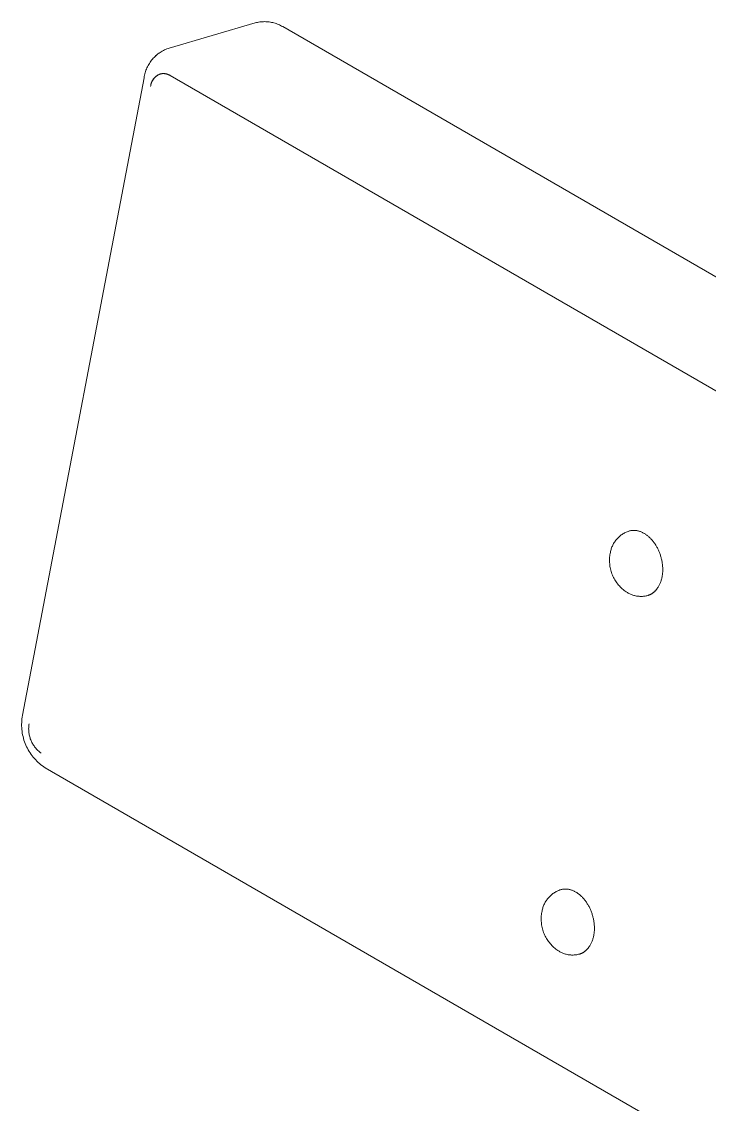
# Model space of a CAD drawing. Header units: inches. Extents: x -9 to 187, y -3 to 135.
# Drawn here: x 130.21 to 135.14, y 82.32 to 90.07 of the extents above; entities that cross this region are included whole.
import ezdxf

# ---------------------------------------------------------------- set-up
doc = ezdxf.new("R2010")
doc.units = ezdxf.units.IN
doc.layers.add('ZANO_R', color=7, linetype='Continuous', lineweight=0)

msp = doc.modelspace()

# ---------------------------------------------------------------- linework, layer by layer
at = {"layer": 'ZANO_R'}
for p, q in [((131.88687, 90.06368), (131.271, 89.88406)), ((131.271, 89.88406), (131.88687, 90.06368)), ((131.8951, 90.06585), (131.88687, 90.06368)), ((131.88687, 90.06368), (131.8951, 90.06585)), ((131.9034, 90.06774), (131.8951, 90.06585)), ((131.8951, 90.06585), (131.9034, 90.06773)), ((131.91176, 90.06934), (131.9034, 90.06774)), ((131.9034, 90.06773), (131.91176, 90.06933)), ((131.92017, 90.07066), (131.91176, 90.06934)), ((131.91176, 90.06933), (131.92017, 90.07065)), ((131.92863, 90.0717), (131.92017, 90.07066)), ((131.92017, 90.07065), (131.92863, 90.07169)), ((131.93711, 90.07244), (131.92863, 90.0717)), ((131.92863, 90.07169), (131.93711, 90.07244)), ((131.94561, 90.07291), (131.93711, 90.07244)), ((131.93711, 90.07244), (131.94561, 90.0729)), ((131.95412, 90.07308), (131.94561, 90.07291)), ((131.94561, 90.0729), (131.95412, 90.07307)), ((131.96263, 90.07296), (131.95412, 90.07308)), ((131.95412, 90.07307), (131.96263, 90.07295)), ((131.97114, 90.07256), (131.96263, 90.07296)), ((131.96263, 90.07295), (131.97114, 90.07255)), ((131.97962, 90.07187), (131.97114, 90.07256)), ((131.97114, 90.07255), (131.97962, 90.07186)), ((131.98808, 90.07089), (131.97962, 90.07187)), ((131.97962, 90.07186), (131.98808, 90.07088)), ((131.9965, 90.06963), (131.98808, 90.07089)), ((131.98808, 90.07088), (131.9965, 90.06962)), ((132.00487, 90.06808), (131.9965, 90.06963)), ((131.9965, 90.06962), (132.00487, 90.06807)), ((132.01319, 90.06625), (132.00487, 90.06808)), ((132.00487, 90.06807), (132.01319, 90.06624)), ((132.02144, 90.06414), (132.01319, 90.06625)), ((132.01319, 90.06624), (132.02143, 90.06413)), ((132.02143, 90.06413), (132.02961, 90.06174)), ((132.02961, 90.06175), (132.02144, 90.06414)), ((132.03769, 90.05909), (132.02961, 90.06175)), ((132.02961, 90.06174), (132.03769, 90.05908)), ((132.04569, 90.05615), (132.03769, 90.05909)), ((132.03769, 90.05908), (132.04568, 90.05614)), ((132.04568, 90.05614), (132.05357, 90.05294)), ((132.05357, 90.05294), (132.04569, 90.05615)), ((132.06135, 90.04947), (132.05357, 90.05294)), ((132.05357, 90.05294), (132.06135, 90.04947)), ((132.069, 90.04574), (132.06135, 90.04947)), ((132.06135, 90.04947), (132.069, 90.04574)), ((132.07652, 90.04175), (132.069, 90.04574)), ((132.069, 90.04574), (132.07652, 90.04175)), ((132.08391, 90.03751), (132.07652, 90.04175)), ((132.07652, 90.04175), (132.08391, 90.03751)), ((138.65484, 86.24379), (132.08391, 90.03751)), ((131.22873, 89.86634), (131.23693, 89.87047)), ((131.23694, 89.87045), (131.22874, 89.86633)), ((131.23693, 89.87047), (131.24527, 89.87431)), ((131.24527, 89.8743), (131.23694, 89.87045)), ((131.25374, 89.87785), (131.24527, 89.8743)), ((131.24527, 89.87431), (131.25373, 89.87785)), ((131.25373, 89.87785), (131.26231, 89.88111)), ((131.26231, 89.8811), (131.25374, 89.87785)), ((131.271, 89.88406), (131.26231, 89.8811)), ((131.26231, 89.88111), (131.271, 89.88406)), ((131.13892, 89.78933), (131.1445, 89.79662)), ((131.14453, 89.79659), (131.13895, 89.78931)), ((131.1445, 89.79662), (131.15033, 89.8037)), ((131.15036, 89.80368), (131.14453, 89.79659)), ((131.15033, 89.8037), (131.15641, 89.81058)), ((131.15644, 89.81056), (131.15036, 89.80368)), ((131.15641, 89.81058), (131.16272, 89.81725)), ((131.16275, 89.81722), (131.15644, 89.81056)), ((131.16272, 89.81725), (131.16926, 89.82369)), ((131.16928, 89.82366), (131.16275, 89.81722)), ((131.16926, 89.82369), (131.17601, 89.8299)), ((131.17604, 89.82987), (131.16928, 89.82366)), ((131.17601, 89.8299), (131.18298, 89.83587)), ((131.183, 89.83585), (131.17604, 89.82987)), ((131.18298, 89.83587), (131.19015, 89.8416)), ((131.19017, 89.84158), (131.183, 89.83585)), ((131.19015, 89.8416), (131.19751, 89.84708)), ((131.19753, 89.84706), (131.19017, 89.84158)), ((131.19751, 89.84708), (131.20506, 89.8523)), ((131.20508, 89.85228), (131.19753, 89.84706)), ((131.20506, 89.8523), (131.21279, 89.85725)), ((131.21281, 89.85723), (131.20508, 89.85228)), ((131.21279, 89.85725), (131.22068, 89.86193)), ((131.2207, 89.86192), (131.21281, 89.85723)), ((131.22068, 89.86193), (131.22873, 89.86634)), ((131.22874, 89.86633), (131.2207, 89.86192)), ((131.09809, 89.70765), (131.10087, 89.7164)), ((131.10088, 89.71639), (131.0981, 89.70764)), ((131.10087, 89.7164), (131.10395, 89.72504)), ((131.10397, 89.72503), (131.10088, 89.71639)), ((131.10395, 89.72504), (131.10732, 89.73357)), ((131.10735, 89.73356), (131.10397, 89.72503)), ((131.10732, 89.73357), (131.11099, 89.74199)), ((131.11102, 89.74197), (131.10735, 89.73356)), ((131.11099, 89.74199), (131.11496, 89.75026)), ((131.11498, 89.75025), (131.11102, 89.74197)), ((131.11496, 89.75026), (131.1192, 89.7584)), ((131.11923, 89.75838), (131.11498, 89.75025)), ((131.1192, 89.7584), (131.12372, 89.76639)), ((131.12375, 89.76637), (131.11923, 89.75838)), ((131.12372, 89.76639), (131.12852, 89.77421)), ((131.12855, 89.77419), (131.12375, 89.76637)), ((131.12852, 89.77421), (131.13359, 89.78186)), ((131.13362, 89.78184), (131.12855, 89.77419)), ((131.13359, 89.78186), (131.13892, 89.78933)), ((131.13895, 89.78931), (131.13362, 89.78184)), ((131.09005, 89.67186), (130.21933, 85.1055)), ((130.21933, 85.1055), (131.09005, 89.67186)), ((131.09159, 89.6809), (131.09005, 89.67186)), ((131.09005, 89.67186), (131.09159, 89.6809)), ((131.09345, 89.68989), (131.09159, 89.6809)), ((131.09159, 89.6809), (131.09345, 89.68989)), ((131.09563, 89.69881), (131.09345, 89.68989)), ((131.09345, 89.68989), (131.09561, 89.69881)), ((131.09561, 89.69881), (131.09809, 89.70765)), ((131.0981, 89.70764), (131.09563, 89.69881)), ((131.14326, 89.63463), (131.14456, 89.63804)), ((131.1435, 89.63525), (131.14487, 89.63874)), ((131.14456, 89.63804), (131.14599, 89.64141)), ((131.14487, 89.63874), (131.14636, 89.64218)), ((131.14599, 89.64141), (131.14752, 89.64473)), ((131.14636, 89.64218), (131.14796, 89.64557)), ((131.14752, 89.64473), (131.14917, 89.64799)), ((131.14796, 89.64557), (131.14968, 89.6489)), ((131.14917, 89.64799), (131.15093, 89.65119)), ((131.14968, 89.6489), (131.15152, 89.65217)), ((131.15093, 89.65119), (131.1528, 89.65434)), ((131.15152, 89.65217), (131.15347, 89.65537)), ((131.1528, 89.65434), (131.15477, 89.65741)), ((131.15347, 89.65537), (131.15553, 89.65851)), ((131.15477, 89.65741), (131.15685, 89.66042)), ((131.15553, 89.65851), (131.1577, 89.66157)), ((131.15685, 89.66042), (131.15902, 89.66336)), ((131.1577, 89.66157), (131.15997, 89.66455)), ((131.15902, 89.66336), (131.1613, 89.66622)), ((131.15997, 89.66455), (131.16235, 89.66745)), ((131.1613, 89.66622), (131.16367, 89.669)), ((131.16235, 89.66745), (131.16483, 89.67026)), ((131.16367, 89.669), (131.16614, 89.6717)), ((131.16483, 89.67026), (131.1674, 89.67299)), ((131.16614, 89.6717), (131.16869, 89.67431)), ((131.1674, 89.67299), (131.17006, 89.67563)), ((131.16869, 89.67431), (131.17134, 89.67683)), ((131.17006, 89.67563), (131.17282, 89.67817)), ((131.17134, 89.67683), (131.17407, 89.67926)), ((131.17282, 89.67817), (131.17566, 89.68062)), ((131.17407, 89.67926), (131.17688, 89.6816)), ((131.17566, 89.68062), (131.17859, 89.68296)), ((131.17688, 89.6816), (131.17976, 89.68384)), ((131.17859, 89.68296), (131.1816, 89.6852)), ((131.17976, 89.68384), (131.18273, 89.68598)), ((131.1816, 89.6852), (131.18468, 89.68733)), ((131.18273, 89.68598), (131.18576, 89.68802)), ((131.18468, 89.68733), (131.18784, 89.68936)), ((131.18576, 89.68802), (131.18886, 89.68996)), ((131.18784, 89.68936), (131.19106, 89.69127)), ((131.18886, 89.68996), (131.19203, 89.69178)), ((131.19106, 89.69127), (131.19435, 89.69308)), ((131.19203, 89.69178), (131.19525, 89.6935)), ((131.19435, 89.69308), (131.1977, 89.69476)), ((131.19525, 89.6935), (131.19854, 89.69511)), ((131.1977, 89.69476), (131.20111, 89.69633)), ((131.19854, 89.69511), (131.20187, 89.69661)), ((131.20111, 89.69633), (131.20456, 89.69778)), ((131.20187, 89.69661), (131.20526, 89.69799)), ((131.20764, 89.69859), (131.20456, 89.69779)), ((131.20831, 89.69877), (131.20525, 89.698)), ((131.21075, 89.69928), (131.20764, 89.69859)), ((131.21139, 89.69942), (131.20831, 89.69877)), ((131.21387, 89.69986), (131.21075, 89.69928)), ((131.21449, 89.69998), (131.21139, 89.69942)), ((131.21702, 89.70034), (131.21387, 89.69986)), ((131.21761, 89.70043), (131.21449, 89.69998)), ((131.22018, 89.70071), (131.21702, 89.70034)), ((131.22075, 89.70077), (131.21761, 89.70043)), ((131.22335, 89.70096), (131.22018, 89.70071)), ((131.22389, 89.701), (131.22075, 89.70077)), ((131.22653, 89.70111), (131.22335, 89.70096)), ((131.22704, 89.70112), (131.22389, 89.701)), ((131.22971, 89.70114), (131.22653, 89.70111)), ((131.23019, 89.70114), (131.22704, 89.70112)), ((131.23289, 89.70107), (131.22971, 89.70114)), ((131.23334, 89.70105), (131.23019, 89.70114)), ((131.23607, 89.70088), (131.23289, 89.70107)), ((131.23648, 89.70085), (131.23334, 89.70105)), ((131.23924, 89.70059), (131.23607, 89.70088)), ((131.23962, 89.70054), (131.23648, 89.70085)), ((131.24239, 89.70018), (131.23924, 89.70059)), ((131.24274, 89.70012), (131.23962, 89.70054)), ((131.24553, 89.69967), (131.24239, 89.70018)), ((131.24585, 89.6996), (131.24274, 89.70012)), ((131.24865, 89.69905), (131.24553, 89.69967)), ((131.24894, 89.69897), (131.24585, 89.6996)), ((131.25175, 89.69832), (131.24865, 89.69905)), ((131.25201, 89.69824), (131.24894, 89.69897)), ((131.25482, 89.69748), (131.25175, 89.69832)), ((131.25504, 89.6974), (131.25201, 89.69824)), ((131.25786, 89.69653), (131.25482, 89.69748)), ((131.25805, 89.69646), (131.25504, 89.6974)), ((131.26086, 89.69549), (131.25786, 89.69653)), ((131.26103, 89.69542), (131.25805, 89.69646)), ((131.26383, 89.69433), (131.26086, 89.69549)), ((131.26396, 89.69427), (131.26103, 89.69542)), ((131.26675, 89.69308), (131.26383, 89.69433)), ((131.26686, 89.69303), (131.26396, 89.69427)), ((131.26963, 89.69173), (131.26675, 89.69308)), ((131.26971, 89.69168), (131.26686, 89.69303)), ((131.27246, 89.69027), (131.26963, 89.69173)), ((131.27251, 89.69024), (131.26971, 89.69168)), ((131.27524, 89.68872), (131.27246, 89.69027)), ((131.27526, 89.6887), (131.27251, 89.69024)), ((131.27796, 89.68707), (131.27524, 89.68872)), ((131.27796, 89.68707), (131.27526, 89.6887)), ((174.52737, 64.71701), (131.27796, 89.68707)), ((131.13745, 89.60977), (131.13794, 89.61349)), ((131.13745, 89.60977), (131.13792, 89.6134)), ((131.13792, 89.6134), (131.1385, 89.61701)), ((131.13794, 89.61349), (131.13855, 89.61719)), ((131.1385, 89.61701), (131.13921, 89.62059)), ((131.13855, 89.61719), (131.13928, 89.62087)), ((131.13921, 89.62059), (131.14004, 89.62415)), ((131.13928, 89.62087), (131.14015, 89.62452)), ((131.14004, 89.62415), (131.141, 89.62768)), ((131.14015, 89.62452), (131.14114, 89.62813)), ((131.141, 89.62768), (131.14207, 89.63117)), ((131.14114, 89.62813), (131.14226, 89.63171)), ((131.14207, 89.63117), (131.14326, 89.63463)), ((131.14226, 89.63171), (131.1435, 89.63525)), ((134.48475, 86.37427), (134.48962, 86.37914)), ((134.48962, 86.37914), (134.49465, 86.38384)), ((134.49465, 86.38384), (134.49984, 86.38837)), ((134.49984, 86.38837), (134.50518, 86.39271)), ((134.50518, 86.39271), (134.51067, 86.39686)), ((134.51067, 86.39686), (134.5163, 86.40082)), ((134.5163, 86.40082), (134.52206, 86.40459)), ((134.52206, 86.40459), (134.52795, 86.40815)), ((134.52795, 86.40815), (134.53396, 86.41151)), ((134.53396, 86.41151), (134.54008, 86.41467)), ((134.54008, 86.41467), (134.54631, 86.4176)), ((134.54631, 86.4176), (134.55263, 86.42032)), ((134.55263, 86.42032), (134.55904, 86.42283)), ((134.55904, 86.42283), (134.56554, 86.4251)), ((134.5701, 86.42621), (134.56554, 86.4251)), ((134.57468, 86.42715), (134.5701, 86.42621)), ((134.5793, 86.42794), (134.57468, 86.42715)), ((134.58395, 86.42857), (134.5793, 86.42794)), ((134.58861, 86.42905), (134.58395, 86.42857)), ((134.59328, 86.42936), (134.58861, 86.42905)), ((134.59796, 86.42952), (134.59328, 86.42936)), ((134.60265, 86.42952), (134.59796, 86.42952)), ((134.60733, 86.42936), (134.60265, 86.42952)), ((134.61201, 86.42904), (134.60733, 86.42936)), ((134.61667, 86.42856), (134.61201, 86.42904)), ((134.62131, 86.42793), (134.61667, 86.42856)), ((134.62593, 86.42713), (134.62131, 86.42793)), ((134.63052, 86.42618), (134.62593, 86.42713)), ((134.63507, 86.42508), (134.63052, 86.42618)), ((134.63958, 86.42382), (134.63507, 86.42508)), ((134.64405, 86.42241), (134.63958, 86.42382)), ((134.64847, 86.42085), (134.64405, 86.42241)), ((134.65283, 86.41914), (134.64847, 86.42085)), ((134.65713, 86.41729), (134.65283, 86.41914)), ((134.66137, 86.41528), (134.65713, 86.41729)), ((134.66554, 86.41314), (134.66137, 86.41528)), ((134.66963, 86.41086), (134.66554, 86.41314)), ((134.67364, 86.40844), (134.66963, 86.41086)), ((134.6774, 86.40621), (134.67364, 86.40844)), ((134.68118, 86.40385), (134.6774, 86.40621)), ((134.68496, 86.40137), (134.68118, 86.40385)), ((134.68874, 86.39875), (134.68496, 86.40137)), ((134.69253, 86.39601), (134.68874, 86.39875)), ((134.69632, 86.39314), (134.69253, 86.39601)), ((134.70011, 86.39014), (134.69632, 86.39314)), ((134.70388, 86.38701), (134.70011, 86.39014)), ((134.70764, 86.38375), (134.70388, 86.38701)), ((134.71139, 86.38035), (134.70764, 86.38375)), ((134.71512, 86.37683), (134.71139, 86.38035)), ((134.43885, 86.29832), (134.44113, 86.30482)), ((134.44113, 86.30482), (134.44362, 86.31123)), ((134.44362, 86.31123), (134.44634, 86.31756)), ((134.44634, 86.31756), (134.44927, 86.32378)), ((134.44927, 86.32378), (134.45242, 86.32991)), ((134.45242, 86.32991), (134.45577, 86.33592)), ((134.45577, 86.33592), (134.45933, 86.34181)), ((134.45933, 86.34181), (134.4631, 86.34758)), ((134.4631, 86.34758), (134.46705, 86.35321)), ((134.46705, 86.35321), (134.4712, 86.3587)), ((134.4712, 86.3587), (134.47554, 86.36405)), ((134.47554, 86.36405), (134.48006, 86.36924)), ((134.48006, 86.36924), (134.48475, 86.37427)), ((134.71882, 86.37318), (134.71512, 86.37683)), ((134.7225, 86.36939), (134.71882, 86.37318)), ((134.72615, 86.36549), (134.7225, 86.36939)), ((134.72976, 86.36145), (134.72615, 86.36549)), ((134.73333, 86.35729), (134.72976, 86.36145)), ((134.73685, 86.35301), (134.73333, 86.35729)), ((134.74033, 86.34861), (134.73685, 86.35301)), ((134.74376, 86.34409), (134.74033, 86.34861)), ((134.74713, 86.33946), (134.74376, 86.34409)), ((134.75044, 86.33472), (134.74713, 86.33946)), ((134.75369, 86.32987), (134.75044, 86.33472)), ((134.75687, 86.32491), (134.75369, 86.32987)), ((134.75998, 86.31986), (134.75687, 86.32491)), ((134.76301, 86.31471), (134.75998, 86.31986)), ((134.76596, 86.30946), (134.76301, 86.31471)), ((134.76884, 86.30413), (134.76596, 86.30946)), ((134.77162, 86.29872), (134.76884, 86.30413)), ((134.42625, 86.2186), (134.42655, 86.22791)), ((134.42655, 86.22791), (134.42716, 86.2372)), ((134.42716, 86.2372), (134.4281, 86.24646)), ((134.4281, 86.24646), (134.42935, 86.25569)), ((134.42935, 86.25569), (134.43091, 86.26487)), ((134.43091, 86.26487), (134.43203, 86.27166)), ((134.43203, 86.27166), (134.43339, 86.27841)), ((134.43339, 86.27841), (134.43498, 86.28511)), ((134.43498, 86.28511), (134.4368, 86.29175)), ((134.4368, 86.29175), (134.43885, 86.29832)), ((134.77432, 86.29324), (134.77162, 86.29872)), ((134.77692, 86.28768), (134.77432, 86.29324)), ((134.77943, 86.28205), (134.77692, 86.28768)), ((134.78185, 86.27637), (134.77943, 86.28205)), ((134.78416, 86.27062), (134.78185, 86.27637)), ((134.78637, 86.26483), (134.78416, 86.27062)), ((134.78848, 86.259), (134.78637, 86.26483)), ((134.79048, 86.25313), (134.78848, 86.259)), ((134.79237, 86.24723), (134.79048, 86.25313)), ((134.79416, 86.2413), (134.79237, 86.24723)), ((134.79583, 86.23535), (134.79416, 86.2413)), ((134.79739, 86.2294), (134.79583, 86.23535)), ((134.79884, 86.22343), (134.79739, 86.2294)), ((134.42627, 86.20929), (134.42625, 86.2186)), ((134.42661, 86.19999), (134.42627, 86.20929)), ((134.42727, 86.1907), (134.42661, 86.19999)), ((134.42824, 86.18144), (134.42727, 86.1907)), ((134.42953, 86.17222), (134.42824, 86.18144)), ((134.43113, 86.16305), (134.42953, 86.17222)), ((134.43305, 86.15394), (134.43113, 86.16305)), ((134.43528, 86.1449), (134.43305, 86.15394)), ((134.80018, 86.21746), (134.79884, 86.22343)), ((134.80141, 86.2115), (134.80018, 86.21746)), ((134.80252, 86.20554), (134.80141, 86.2115)), ((134.80352, 86.19961), (134.80252, 86.20554)), ((134.80441, 86.19369), (134.80352, 86.19961)), ((134.80518, 86.18781), (134.80441, 86.19369)), ((134.80585, 86.18195), (134.80518, 86.18781)), ((134.8064, 86.17613), (134.80585, 86.18195)), ((134.80685, 86.17036), (134.8064, 86.17613)), ((134.80719, 86.16463), (134.80685, 86.17036)), ((134.80743, 86.15896), (134.80719, 86.16463)), ((134.80756, 86.15334), (134.80743, 86.15896)), ((134.80751, 86.14229), (134.80759, 86.14778)), ((134.80759, 86.14778), (134.80756, 86.15334)), ((134.43781, 86.13594), (134.43528, 86.1449)), ((134.44065, 86.12708), (134.43781, 86.13594)), ((134.44379, 86.11831), (134.44065, 86.12708)), ((134.44723, 86.10966), (134.44379, 86.11831)), ((134.45097, 86.10113), (134.44723, 86.10966)), ((134.45499, 86.09273), (134.45097, 86.10113)), ((134.4593, 86.08448), (134.45499, 86.09273)), ((134.46388, 86.07638), (134.4593, 86.08448)), ((134.46874, 86.06844), (134.46388, 86.07638)), ((134.79574, 86.06844), (134.79741, 86.07395)), ((134.79741, 86.07395), (134.79895, 86.07949)), ((134.79895, 86.07949), (134.80035, 86.08507)), ((134.80035, 86.08507), (134.80162, 86.09066)), ((134.80162, 86.09066), (134.80275, 86.09627)), ((134.80275, 86.09627), (134.80362, 86.10105)), ((134.80362, 86.10105), (134.8044, 86.10591)), ((134.8044, 86.10591), (134.80511, 86.11086)), ((134.80511, 86.11086), (134.80573, 86.1159)), ((134.80573, 86.1159), (134.80627, 86.12102)), ((134.80627, 86.12102), (134.80672, 86.12622)), ((134.80672, 86.12622), (134.80708, 86.1315)), ((134.80708, 86.1315), (134.80734, 86.13686)), ((134.80734, 86.13686), (134.80751, 86.14229)), ((134.47387, 86.06067), (134.46874, 86.06844)), ((134.47927, 86.05308), (134.47387, 86.06067)), ((134.48491, 86.04567), (134.47927, 86.05308)), ((134.49081, 86.03847), (134.48491, 86.04567)), ((134.49695, 86.03147), (134.49081, 86.03847)), ((134.50333, 86.02469), (134.49695, 86.03147)), ((134.50993, 86.01813), (134.50333, 86.02469)), ((134.51676, 86.01179), (134.50993, 86.01813)), ((134.5238, 86.0057), (134.51676, 86.01179)), ((134.53104, 85.99985), (134.5238, 86.0057)), ((134.53848, 85.99425), (134.53104, 85.99985)), ((134.5461, 85.98891), (134.53848, 85.99425)), ((134.74767, 85.9904), (134.74967, 85.99222)), ((134.74967, 85.99222), (134.75163, 85.99408)), ((134.75163, 85.99408), (134.75357, 85.99598)), ((134.75357, 85.99598), (134.75547, 85.99793)), ((134.75547, 85.99793), (134.75734, 85.99992)), ((134.75734, 85.99992), (134.75918, 86.00195)), ((134.75918, 86.00195), (134.76099, 86.00402)), ((134.76099, 86.00402), (134.76276, 86.00613)), ((134.76276, 86.00613), (134.76451, 86.00827)), ((134.76451, 86.00827), (134.76621, 86.01046)), ((134.76621, 86.01046), (134.76789, 86.01268)), ((134.76789, 86.01268), (134.77113, 86.01722)), ((134.77113, 86.01722), (134.77424, 86.02189)), ((134.77424, 86.02189), (134.7772, 86.02669)), ((134.7772, 86.02669), (134.78002, 86.0316)), ((134.78002, 86.0316), (134.7827, 86.03662)), ((134.7827, 86.03662), (134.78523, 86.04173)), ((134.78523, 86.04173), (134.78762, 86.04693)), ((134.78762, 86.04693), (134.78987, 86.05221)), ((134.78987, 86.05221), (134.79197, 86.05756)), ((134.79197, 86.05756), (134.79392, 86.06297)), ((134.79392, 86.06297), (134.79574, 86.06844)), ((134.55391, 85.98383), (134.5461, 85.98891)), ((134.55937, 85.98065), (134.55391, 85.98383)), ((134.56494, 85.97767), (134.55937, 85.98065)), ((134.57061, 85.97487), (134.56494, 85.97767)), ((134.57637, 85.97227), (134.57061, 85.97487)), ((134.58222, 85.96986), (134.57637, 85.97227)), ((134.58814, 85.96765), (134.58222, 85.96986)), ((134.59413, 85.96565), (134.58814, 85.96765)), ((134.60019, 85.96384), (134.59413, 85.96565)), ((134.6063, 85.96225), (134.60019, 85.96384)), ((134.61247, 85.96086), (134.6063, 85.96225)), ((134.61868, 85.95968), (134.61247, 85.96086)), ((134.62493, 85.95871), (134.61868, 85.95968)), ((134.6312, 85.95795), (134.62493, 85.95871)), ((134.6375, 85.95741), (134.6312, 85.95795)), ((134.64381, 85.95708), (134.6375, 85.95741)), ((134.65013, 85.95696), (134.64381, 85.95708)), ((134.65645, 85.95705), (134.65013, 85.95696)), ((134.66276, 85.95736), (134.65645, 85.95705)), ((134.66906, 85.95788), (134.66276, 85.95736)), ((134.67534, 85.95862), (134.66906, 85.95788)), ((134.68159, 85.95957), (134.67534, 85.95862)), ((134.6878, 85.96072), (134.68159, 85.95957)), ((134.69397, 85.96209), (134.6878, 85.96072)), ((134.70009, 85.96367), (134.69397, 85.96209)), ((134.70009, 85.96367), (134.70255, 85.96441)), ((134.70255, 85.96441), (134.70499, 85.96521)), ((134.70499, 85.96521), (134.70742, 85.96607)), ((134.70742, 85.96607), (134.70983, 85.96697)), ((134.70983, 85.96697), (134.71223, 85.96794)), ((134.71223, 85.96794), (134.71461, 85.96895)), ((134.71461, 85.96895), (134.71697, 85.97003)), ((134.71697, 85.97003), (134.71931, 85.97115)), ((134.71931, 85.97115), (134.72164, 85.97233)), ((134.72164, 85.97233), (134.72394, 85.97356)), ((134.72394, 85.97356), (134.72622, 85.97484)), ((134.72622, 85.97484), (134.72848, 85.97617)), ((134.72848, 85.97617), (134.73071, 85.97755)), ((134.73071, 85.97755), (134.73292, 85.97899)), ((134.73292, 85.97899), (134.73511, 85.98047)), ((134.73511, 85.98047), (134.73727, 85.98201)), ((134.73727, 85.98201), (134.7394, 85.98359)), ((134.7394, 85.98359), (134.74151, 85.98522)), ((134.74151, 85.98522), (134.74359, 85.9869)), ((134.74359, 85.9869), (134.74565, 85.98863)), ((134.74565, 85.98863), (134.74767, 85.9904)), ((130.21428, 85.06739), (130.21349, 85.0546)), ((130.21349, 85.0546), (130.21429, 85.06739)), ((130.21552, 85.08015), (130.21428, 85.06739)), ((130.21429, 85.06739), (130.21552, 85.08015)), ((130.21721, 85.09286), (130.21552, 85.08015)), ((130.21552, 85.08015), (130.21721, 85.09286)), ((130.21933, 85.1055), (130.21721, 85.09286)), ((130.21721, 85.09286), (130.21933, 85.1055)), ((130.21349, 85.0546), (130.21315, 85.04178)), ((130.21315, 85.04178), (130.21349, 85.0546)), ((130.21315, 85.04178), (130.21325, 85.02897)), ((130.21325, 85.02897), (130.21315, 85.04178)), ((130.21325, 85.02897), (130.21379, 85.01616)), ((130.2138, 85.01616), (130.21325, 85.02897)), ((130.21379, 85.01616), (130.21479, 85.00338)), ((130.21479, 85.00338), (130.2138, 85.01616)), ((130.21479, 85.00338), (130.21623, 84.99064)), ((130.21623, 84.99064), (130.21479, 85.00338)), ((130.21623, 84.99064), (130.21811, 84.97796)), ((130.21811, 84.97796), (130.21623, 84.99064)), ((130.26343, 85.00756), (130.26359, 85.01477)), ((130.26351, 85.00035), (130.26343, 85.00756)), ((130.26385, 84.99315), (130.26351, 85.00035)), ((130.26359, 85.01477), (130.26401, 85.02197)), ((130.26443, 84.98597), (130.26385, 84.99315)), ((130.26401, 85.02197), (130.26467, 85.02915)), ((130.26526, 84.9788), (130.26443, 84.98597)), ((130.26467, 85.02915), (130.26558, 85.0363)), ((130.26558, 85.0363), (130.26674, 85.04341)), ((130.21811, 84.97796), (130.22043, 84.96536)), ((130.22043, 84.96536), (130.21811, 84.97796)), ((130.22043, 84.96536), (130.22319, 84.95284)), ((130.2232, 84.95284), (130.22043, 84.96536)), ((130.22319, 84.95284), (130.22639, 84.94042)), ((130.22639, 84.94043), (130.2232, 84.95284)), ((130.23002, 84.92813), (130.22639, 84.94043)), ((130.22639, 84.94042), (130.23002, 84.92813)), ((130.23002, 84.92813), (130.23407, 84.91597)), ((130.23407, 84.91597), (130.23002, 84.92813)), ((130.23407, 84.91597), (130.23855, 84.90396)), ((130.23855, 84.90396), (130.23407, 84.91597)), ((130.26634, 84.97168), (130.26526, 84.9788)), ((130.26766, 84.96459), (130.26634, 84.97168)), ((130.26923, 84.95755), (130.26766, 84.96459)), ((130.27104, 84.95057), (130.26923, 84.95755)), ((130.27309, 84.94366), (130.27104, 84.95057)), ((130.27538, 84.93683), (130.27309, 84.94366)), ((130.2779, 84.93007), (130.27538, 84.93683)), ((130.28066, 84.92341), (130.2779, 84.93007)), ((130.28364, 84.91685), (130.28066, 84.92341)), ((130.28685, 84.91039), (130.28364, 84.91685)), ((130.29028, 84.90405), (130.28685, 84.91039)), ((130.23855, 84.90396), (130.24344, 84.89211)), ((130.24344, 84.89211), (130.23855, 84.90396)), ((130.24344, 84.89211), (130.24874, 84.88044)), ((130.24874, 84.88044), (130.24344, 84.89211)), ((130.24874, 84.88044), (130.25445, 84.86896)), ((130.25445, 84.86896), (130.24874, 84.88044)), ((130.25445, 84.86896), (130.26055, 84.85769)), ((130.26055, 84.85769), (130.25445, 84.86896)), ((130.26055, 84.85769), (130.26704, 84.84663)), ((130.26705, 84.84664), (130.26055, 84.85769)), ((130.26704, 84.84663), (130.27392, 84.83581)), ((130.27392, 84.83582), (130.26705, 84.84664)), ((130.28117, 84.82524), (130.27392, 84.83582)), ((130.27392, 84.83581), (130.28116, 84.82524)), ((130.29393, 84.89783), (130.29028, 84.90405)), ((130.29779, 84.89175), (130.29393, 84.89783)), ((130.30186, 84.8858), (130.29779, 84.89175)), ((130.30613, 84.87999), (130.30186, 84.8858)), ((130.3106, 84.87433), (130.30613, 84.87999)), ((130.31527, 84.86884), (130.3106, 84.87433)), ((130.32012, 84.8635), (130.31527, 84.86884)), ((130.32515, 84.85834), (130.32012, 84.8635)), ((130.33036, 84.85336), (130.32515, 84.85834)), ((130.33574, 84.84856), (130.33036, 84.85336)), ((130.34128, 84.84394), (130.33574, 84.84856)), ((130.34698, 84.83952), (130.34128, 84.84394)), ((130.35282, 84.83531), (130.34698, 84.83952)), ((130.28116, 84.82524), (130.28878, 84.81493)), ((130.28878, 84.81493), (130.28117, 84.82524)), ((130.28878, 84.81493), (130.29674, 84.80489)), ((130.29674, 84.80489), (130.28878, 84.81493)), ((130.29674, 84.80489), (130.30505, 84.79513)), ((130.30506, 84.79513), (130.29674, 84.80489)), ((130.30505, 84.79513), (130.3137, 84.78566)), ((130.3137, 84.78567), (130.30506, 84.79513)), ((130.32267, 84.77651), (130.3137, 84.78567)), ((130.3137, 84.78566), (130.32267, 84.77651)), ((130.32267, 84.77651), (130.33196, 84.76767)), ((130.33196, 84.76767), (130.32267, 84.77651)), ((130.33196, 84.76767), (130.34155, 84.75916)), ((130.34155, 84.75917), (130.33196, 84.76767)), ((130.35143, 84.751), (130.34155, 84.75917)), ((130.34155, 84.75916), (130.35143, 84.751)), ((130.35143, 84.751), (130.36159, 84.74318)), ((130.36159, 84.74318), (130.35143, 84.751)), ((130.36159, 84.74318), (130.37201, 84.73572)), ((130.37201, 84.73572), (130.36159, 84.74318)), ((130.37201, 84.73572), (130.38269, 84.72863)), ((130.38269, 84.72863), (130.37201, 84.73572)), ((130.38269, 84.72863), (136.95362, 80.9349)), ((134.01006, 83.81979), (134.01541, 83.82413)), ((134.01541, 83.82413), (134.0209, 83.82828)), ((134.0209, 83.82828), (134.02652, 83.83225)), ((134.02652, 83.83225), (134.03229, 83.83601)), ((134.03229, 83.83601), (134.03818, 83.83958)), ((134.03818, 83.83958), (134.04418, 83.84294)), ((134.04418, 83.84294), (134.05031, 83.84609)), ((134.05031, 83.84609), (134.05653, 83.84903)), ((134.05653, 83.84903), (134.06285, 83.85175)), ((134.06285, 83.85175), (134.06927, 83.85425)), ((134.06927, 83.85425), (134.07576, 83.85653)), ((134.08032, 83.85763), (134.07576, 83.85653)), ((134.08491, 83.85857), (134.08032, 83.85763)), ((134.08953, 83.85936), (134.08491, 83.85857)), ((134.09417, 83.86), (134.08953, 83.85936)), ((134.09883, 83.86047), (134.09417, 83.86)), ((134.1035, 83.86079), (134.09883, 83.86047)), ((134.10819, 83.86094), (134.1035, 83.86079)), ((134.11287, 83.86094), (134.10819, 83.86094)), ((134.11756, 83.86078), (134.11287, 83.86094)), ((134.12223, 83.86046), (134.11756, 83.86078)), ((134.12689, 83.85998), (134.12223, 83.86046)), ((134.13153, 83.85935), (134.12689, 83.85998)), ((134.13615, 83.85856), (134.13153, 83.85935)), ((134.14074, 83.85761), (134.13615, 83.85856)), ((134.14529, 83.8565), (134.14074, 83.85761)), ((134.14981, 83.85525), (134.14529, 83.8565)), ((134.15428, 83.85384), (134.14981, 83.85525)), ((134.15869, 83.85228), (134.15428, 83.85384)), ((134.16306, 83.85057), (134.15869, 83.85228)), ((134.16736, 83.84871), (134.16306, 83.85057)), ((134.17159, 83.84671), (134.16736, 83.84871)), ((134.17576, 83.84456), (134.17159, 83.84671)), ((134.17985, 83.84228), (134.17576, 83.84456)), ((134.18386, 83.83986), (134.17985, 83.84228)), ((134.18762, 83.83763), (134.18386, 83.83986)), ((134.1914, 83.83527), (134.18762, 83.83763)), ((134.19518, 83.83279), (134.1914, 83.83527)), ((134.19897, 83.83018), (134.19518, 83.83279)), ((134.20276, 83.82744), (134.19897, 83.83018)), ((134.20655, 83.82457), (134.20276, 83.82744)), ((134.21033, 83.82156), (134.20655, 83.82457)), ((134.2141, 83.81843), (134.21033, 83.82156)), ((133.95135, 83.73624), (133.95385, 83.74265)), ((133.95385, 83.74265), (133.95656, 83.74898)), ((133.95656, 83.74898), (133.9595, 83.75521)), ((133.9595, 83.75521), (133.96264, 83.76133)), ((133.96264, 83.76133), (133.966, 83.76734)), ((133.966, 83.76734), (133.96956, 83.77323)), ((133.96956, 83.77323), (133.97332, 83.779)), ((133.97332, 83.779), (133.97728, 83.78463)), ((133.97728, 83.78463), (133.98143, 83.79012)), ((133.98143, 83.79012), (133.98576, 83.79547)), ((133.98576, 83.79547), (133.99028, 83.80066)), ((133.99028, 83.80066), (133.99498, 83.8057)), ((133.99498, 83.8057), (133.99984, 83.81057)), ((133.99984, 83.81057), (134.00487, 83.81527)), ((134.00487, 83.81527), (134.01006, 83.81979)), ((134.21787, 83.81517), (134.2141, 83.81843)), ((134.22161, 83.81178), (134.21787, 83.81517)), ((134.22534, 83.80825), (134.22161, 83.81178)), ((134.22905, 83.8046), (134.22534, 83.80825)), ((134.23272, 83.80082), (134.22905, 83.8046)), ((134.23637, 83.79691), (134.23272, 83.80082)), ((134.23998, 83.79287), (134.23637, 83.79691)), ((134.24355, 83.78871), (134.23998, 83.79287)), ((134.24708, 83.78443), (134.24355, 83.78871)), ((134.25056, 83.78003), (134.24708, 83.78443)), ((134.25398, 83.77552), (134.25056, 83.78003)), ((134.25735, 83.77088), (134.25398, 83.77552)), ((134.26066, 83.76614), (134.25735, 83.77088)), ((134.26391, 83.76129), (134.26066, 83.76614)), ((134.26709, 83.75633), (134.26391, 83.76129)), ((134.2702, 83.75128), (134.26709, 83.75633)), ((134.27323, 83.74613), (134.2702, 83.75128)), ((134.27619, 83.74089), (134.27323, 83.74613)), ((133.93677, 83.65933), (133.93739, 83.66862)), ((133.93739, 83.66862), (133.93832, 83.67789)), ((133.93832, 83.67789), (133.93957, 83.68711)), ((133.93957, 83.68711), (133.94113, 83.69629)), ((133.94113, 83.69629), (133.94226, 83.70308)), ((133.94226, 83.70308), (133.94362, 83.70983)), ((133.94362, 83.70983), (133.94521, 83.71653)), ((133.94521, 83.71653), (133.94703, 83.72317)), ((133.94703, 83.72317), (133.94908, 83.72974)), ((133.94908, 83.72974), (133.95135, 83.73624)), ((134.27906, 83.73556), (134.27619, 83.74089)), ((134.28184, 83.73015), (134.27906, 83.73556)), ((134.28454, 83.72466), (134.28184, 83.73015)), ((134.28715, 83.7191), (134.28454, 83.72466)), ((134.28966, 83.71347), (134.28715, 83.7191)), ((134.29207, 83.70779), (134.28966, 83.71347)), ((134.29438, 83.70205), (134.29207, 83.70779)), ((134.29659, 83.69626), (134.29438, 83.70205)), ((134.2987, 83.69042), (134.29659, 83.69626)), ((134.3007, 83.68455), (134.2987, 83.69042)), ((134.30259, 83.67865), (134.3007, 83.68455)), ((134.30438, 83.67272), (134.30259, 83.67865)), ((134.30605, 83.66678), (134.30438, 83.67272)), ((134.30762, 83.66082), (134.30605, 83.66678)), ((133.93647, 83.65003), (133.93677, 83.65933)), ((133.93649, 83.64072), (133.93647, 83.65003)), ((133.93683, 83.63141), (133.93649, 83.64072)), ((133.93749, 83.62213), (133.93683, 83.63141)), ((133.93846, 83.61287), (133.93749, 83.62213)), ((133.93975, 83.60365), (133.93846, 83.61287)), ((133.94136, 83.59447), (133.93975, 83.60365)), ((133.94327, 83.58536), (133.94136, 83.59447)), ((134.30907, 83.65485), (134.30762, 83.66082)), ((134.3104, 83.64888), (134.30907, 83.65485)), ((134.31163, 83.64292), (134.3104, 83.64888)), ((134.31274, 83.63697), (134.31163, 83.64292)), ((134.31374, 83.63103), (134.31274, 83.63697)), ((134.31463, 83.62512), (134.31374, 83.63103)), ((134.31541, 83.61923), (134.31463, 83.62512)), ((134.31607, 83.61337), (134.31541, 83.61923)), ((134.31663, 83.60756), (134.31607, 83.61337)), ((134.31708, 83.60178), (134.31663, 83.60756)), ((134.31742, 83.59606), (134.31708, 83.60178)), ((134.31765, 83.59038), (134.31742, 83.59606)), ((134.31778, 83.58476), (134.31765, 83.59038)), ((133.9455, 83.57632), (133.94327, 83.58536)), ((133.94804, 83.56737), (133.9455, 83.57632)), ((133.95088, 83.5585), (133.94804, 83.56737)), ((133.95402, 83.54973), (133.95088, 83.5585)), ((133.95746, 83.54108), (133.95402, 83.54973)), ((133.96119, 83.53255), (133.95746, 83.54108)), ((133.96521, 83.52416), (133.96119, 83.53255)), ((133.96952, 83.5159), (133.96521, 83.52416)), ((133.97411, 83.5078), (133.96952, 83.5159)), ((134.30764, 83.50537), (134.30917, 83.51092)), ((134.30917, 83.51092), (134.31057, 83.51649)), ((134.31057, 83.51649), (134.31184, 83.52209)), ((134.31184, 83.52209), (134.31298, 83.52769)), ((134.31298, 83.52769), (134.31384, 83.53247)), ((134.31384, 83.53247), (134.31463, 83.53733)), ((134.31463, 83.53733), (134.31533, 83.54229)), ((134.31533, 83.54229), (134.31596, 83.54733)), ((134.31596, 83.54733), (134.31649, 83.55245)), ((134.31649, 83.55245), (134.31694, 83.55765)), ((134.31694, 83.55765), (134.3173, 83.56293)), ((134.3173, 83.56293), (134.31757, 83.56828)), ((134.31757, 83.56828), (134.31774, 83.57371)), ((134.31774, 83.57371), (134.31781, 83.5792)), ((134.31781, 83.5792), (134.31778, 83.58476)), ((133.97897, 83.49986), (133.97411, 83.5078)), ((133.9841, 83.49209), (133.97897, 83.49986)), ((133.98949, 83.4845), (133.9841, 83.49209)), ((133.99514, 83.4771), (133.98949, 83.4845)), ((134.00104, 83.46989), (133.99514, 83.4771)), ((134.00718, 83.4629), (134.00104, 83.46989)), ((134.01355, 83.45611), (134.00718, 83.4629)), ((134.02016, 83.44955), (134.01355, 83.45611)), ((134.02698, 83.44322), (134.02016, 83.44955)), ((134.03402, 83.43712), (134.02698, 83.44322)), ((134.04126, 83.43127), (134.03402, 83.43712)), ((134.26756, 83.43134), (134.2694, 83.43337)), ((134.2694, 83.43337), (134.27121, 83.43544)), ((134.27121, 83.43544), (134.27299, 83.43755)), ((134.27299, 83.43755), (134.27473, 83.4397)), ((134.27473, 83.4397), (134.27644, 83.44188)), ((134.27644, 83.44188), (134.27811, 83.4441)), ((134.27811, 83.4441), (134.28136, 83.44864)), ((134.28136, 83.44864), (134.28446, 83.45332)), ((134.28446, 83.45332), (134.28743, 83.45811)), ((134.28743, 83.45811), (134.29025, 83.46302)), ((134.29025, 83.46302), (134.29292, 83.46804)), ((134.29292, 83.46804), (134.29546, 83.47315)), ((134.29546, 83.47315), (134.29785, 83.47835)), ((134.29785, 83.47835), (134.30009, 83.48363)), ((134.30009, 83.48363), (134.30219, 83.48898)), ((134.30219, 83.48898), (134.30415, 83.4944)), ((134.30415, 83.4944), (134.30596, 83.49986)), ((134.30596, 83.49986), (134.30764, 83.50537)), ((134.0487, 83.42567), (134.04126, 83.43127)), ((134.05633, 83.42033), (134.0487, 83.42567)), ((134.06413, 83.41525), (134.05633, 83.42033)), ((134.0696, 83.41208), (134.06413, 83.41525)), ((134.07517, 83.40909), (134.0696, 83.41208)), ((134.08083, 83.40629), (134.07517, 83.40909)), ((134.08659, 83.40369), (134.08083, 83.40629)), ((134.09244, 83.40128), (134.08659, 83.40369)), ((134.09836, 83.39908), (134.09244, 83.40128)), ((134.10435, 83.39707), (134.09836, 83.39908)), ((134.11041, 83.39527), (134.10435, 83.39707)), ((134.11653, 83.39367), (134.11041, 83.39527)), ((134.12269, 83.39228), (134.11653, 83.39367)), ((134.1289, 83.3911), (134.12269, 83.39228)), ((134.13515, 83.39013), (134.1289, 83.3911)), ((134.14142, 83.38937), (134.13515, 83.39013)), ((134.14772, 83.38883), (134.14142, 83.38937)), ((134.15403, 83.3885), (134.14772, 83.38883)), ((134.16035, 83.38838), (134.15403, 83.3885)), ((134.16667, 83.38848), (134.16035, 83.38838)), ((134.17298, 83.38878), (134.16667, 83.38848)), ((134.17928, 83.38931), (134.17298, 83.38878)), ((134.18556, 83.39004), (134.17928, 83.38931)), ((134.19181, 83.39099), (134.18556, 83.39004)), ((134.19802, 83.39215), (134.19181, 83.39099)), ((134.20419, 83.39351), (134.19802, 83.39215)), ((134.21031, 83.39509), (134.20419, 83.39351)), ((134.21031, 83.39509), (134.21277, 83.39583)), ((134.21277, 83.39583), (134.21521, 83.39663)), ((134.21521, 83.39663), (134.21764, 83.39749)), ((134.21764, 83.39749), (134.22006, 83.3984)), ((134.22006, 83.3984), (134.22245, 83.39936)), ((134.22245, 83.39936), (134.22483, 83.40038)), ((134.22483, 83.40038), (134.22719, 83.40145)), ((134.22719, 83.40145), (134.22954, 83.40257)), ((134.22954, 83.40257), (134.23186, 83.40375)), ((134.23186, 83.40375), (134.23416, 83.40498)), ((134.23416, 83.40498), (134.23644, 83.40626)), ((134.23644, 83.40626), (134.2387, 83.40759)), ((134.2387, 83.40759), (134.24093, 83.40898)), ((134.24093, 83.40898), (134.24314, 83.41041)), ((134.24314, 83.41041), (134.24533, 83.4119)), ((134.24533, 83.4119), (134.24749, 83.41343)), ((134.24749, 83.41343), (134.24963, 83.41501)), ((134.24963, 83.41501), (134.25174, 83.41665)), ((134.25174, 83.41665), (134.25382, 83.41833)), ((134.25382, 83.41833), (134.25587, 83.42005)), ((134.25587, 83.42005), (134.25789, 83.42182)), ((134.25789, 83.42182), (134.25989, 83.42364)), ((134.25989, 83.42364), (134.26185, 83.4255)), ((134.26185, 83.4255), (134.26379, 83.42741)), ((134.26379, 83.42741), (134.26569, 83.42935)), ((134.26569, 83.42935), (134.26756, 83.43134))]:
    msp.add_line(p, q, dxfattribs=at)

doc.saveas('drawing.dxf')
